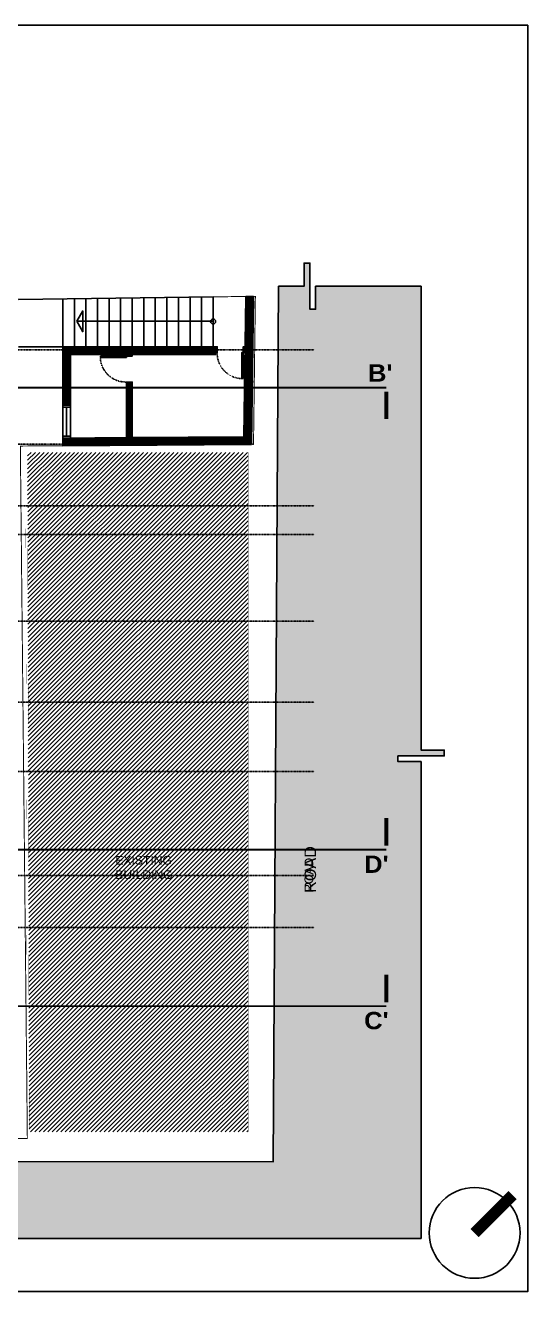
# Model space of a CAD drawing. Header units: inches. Extents: x -8790 to -5834, y -1746 to 1584.
# Drawn here: x -6355 to -5834, y 270 to 1584 of the extents above; entities that cross this region are included whole.
import ezdxf

# ---------------------------------------------------------------- set-up
doc = ezdxf.new("R2010")
doc.units = ezdxf.units.IN
doc.header["$MEASUREMENT"] = 0
for name, pattern in [('CENTERX2', [4, 2.5, -0.5, 0.5, -0.5]), ('DASHED2', [0.375, 0.25, -0.125]), ('Z-1000$0$ACAD_ISO04W100', [30, 24, -3, 0, -3]), ('Z-1002$0$CENTERX2', [4, 2.5, -0.5, 0.5, -0.5])]:
    doc.linetypes.add(name, pattern=pattern)
for name, color, linetype in [('A-TXT-MISC', 11, 'Continuous'), ('P-HATCH', 251, 'Continuous'), ('P-RCC5-SLAB', 12, 'Continuous'), ('P-XREF', 7, 'Continuous'), ('Z-1000$0$A-TXT-MISC', 11, 'Continuous'), ('Z-1000$0$A-TXT-MISC @ 48', 11, 'Continuous'), ('Z-1000$0$A-TXT-MISC @ 64', 11, 'Continuous'), ('Z-1000$0$CN-HATCH', 252, 'Continuous'), ('Z-1000$0$P-MISC', 252, 'Continuous'), ('Z-1000$0$P-ROADMISC', 8, 'Continuous'), ('Z-1000$0$P-STAIRS', 13, 'Continuous'), ('Z-1000$0$Z-OPTIMISED BOUNDARY', 1, 'Z-1000$0$ACAD_ISO04W100'), ('Z-1002$0$Z-CLINE', 34, 'Z-1002$0$CENTERX2')]:
    doc.layers.add(name, color=color, linetype=linetype)
doc.styles.get("Standard").update_dxf_attribs({"font": 'GOTHIC.TTF'})
doc.styles.add('Z-1000$0$Annotative', font='arial.ttf')
pattern_1 = [(45, (-7668.31616, 304.50527), (-0.26516504, 0.26516504), []), (45, (-7668.1394, 304.50527), (-0.26516504, 0.26516504), [])]

# ---------------------------------------------------------------- blocks, each defined once
blk = doc.blocks.new('*U58')
at = {"layer": 'Z-1000$0$A-TXT-MISC @ 48', "insert": (1843, 538.2), "char_height": 9, "attachment_point": 1, "rotation": 90, "style": 'Z-1000$0$Annotative'}
blk.add_mtext_dynamic_manual_height_columns('ROAD', width=69.368, gutter_width=48, heights=[0], dxfattribs=at)
at = {"layer": 'Z-1000$0$A-TXT-MISC @ 64', "insert": (1843, 538.2), "char_height": 12, "attachment_point": 1, "rotation": 90, "style": 'Z-1000$0$Annotative'}
blk.add_mtext_dynamic_manual_height_columns('ROAD', width=92.49, gutter_width=64, heights=[0], dxfattribs=at)
blk = doc.blocks.new('Z-1002')
at = {"layer": 'Z-1000$0$CN-HATCH'}
h = blk.add_hatch(dxfattribs=at)
h.set_pattern_fill('ANSI31', color=256, angle=-45)
h.set_pattern_definition([(45, (-1503.3646, 2116.0214), (-2.245064, 2.245064), [])])
h.paths.add_polyline_path([(1555.6245, 995.4463), (1784.5943, 995.4463), (1784.5943, 289.8913), (1557.3593, 289.9086)])
at = {"layer": 'Z-1000$0$P-MISC'}
h = blk.add_hatch(dxfattribs=at)
h.set_pattern_fill('ANGLE', color=256)
h.set_pattern_definition([(0, (-348.57, 0), (0, 6.985), [5.08, -1.905]), (90, (-348.57, 0), (-6.985, 4e-16), [5.08, -1.905])])
h.paths.add_polyline_path([(1963.9676, 179.326), (1963.9676, 674.3615), (1939.9676, 674.3615), (1939.9676, 680.3615), (1987.9676, 680.3615), (1987.9676, 686.3615), (1963.9676, 686.3615), (1963.9676, 1167.9961), (1854.553, 1167.9961), (1854.553, 1143.9961), (1848.553, 1143.9961), (1848.553, 1191.9961), (1842.553, 1191.9961), (1842.553, 1167.9961), (1816.0887, 1167.8518), (1815.0991, 1003.7396), (1810.6076, 258.8998), (712.6952, 259.0445), (712.6952, 225.3204), (688.6952, 225.3204), (688.6952, 219.3204), (736.6952, 219.3204), (736.6952, 213.3204), (712.6952, 213.3204), (712.6952, 179.326), (1251.1417, 179.326), (1257.1417, 179.326), (1263.1417, 179.326)])
at = {"layer": 'Z-1000$0$P-MISC', "color": 5, "lineweight": -3, "true_color": 0x1a1aff, "const_width": 0.05, "elevation": -2.4175}
blk.add_lwpolyline([(1553.6196, 997.4463), (1786.5943, 997.4463), (1786.5943, 287.8912), (1555.3642, 287.9088)], close=True, dxfattribs=at)
at = {"layer": 'Z-1000$0$P-MISC', "color": 1, "const_width": 12}
blk.add_lwpolyline([(2019.5008, 185.0314), (2058.8163, 224.3468)], dxfattribs=at)
at = {"layer": 'Z-1000$0$P-MISC'}
blk.add_circle((2019.5008, 185.0314), 47.1152, dxfattribs=at)
at = {"layer": 'Z-1000$0$P-ROADMISC', "lineweight": -3}
blk.add_lwpolyline([(1263.1417, 179.326), (1963.9676, 179.326), (1963.9676, 674.3615), (1939.9676, 674.3615), (1939.9676, 680.3615), (1987.9676, 680.3615), (1987.9676, 686.3615), (1963.9676, 686.3615), (1963.9676, 1167.9961), (1854.553, 1167.9961), (1854.553, 1143.9961), (1848.553, 1143.9961), (1848.553, 1191.9961), (1842.553, 1191.9961), (1842.553, 1167.9961), (1816.0887, 1167.8518), (1815.0991, 1003.7396), (1810.6076, 258.8998), (712.6952, 259.0445)], dxfattribs=at)
at = {"layer": 'Z-1000$0$P-STAIRS'}
blk.add_lwpolyline([(656.8354, 124.1004), (2074.5724, 124.1004), (2074.5724, 1438.8744), (656.8354, 1438.8744)], close=True, dxfattribs=at)
at = {"layer": 'Z-1000$0$P-STAIRS', "lineweight": -3, "const_width": 0.1, "elevation": -2.4175}
blk.add_lwpolyline([(1555.6245, 995.4463), (1784.5943, 995.4463), (1784.5943, 289.8913), (1557.3593, 289.9086)], close=True, dxfattribs=at)
at = {"layer": 'Z-1000$0$Z-OPTIMISED BOUNDARY', "color": 1, "lineweight": -3, "ltscale": 0.01, "true_color": 0xef0b0b, "const_width": 1}
blk.add_lwpolyline([(914.0933, 1146.5441), (914.0442, 785.707), (910.6848, 753.692), (913.1149, 638.6078), (896.6354, 283.0445), (1555.4133, 283.0445), (1548.1516, 1002.0352), (1790.0938, 1003.8904), (1792.0255, 1157.4542), (914.0933, 1146.5441)], dxfattribs=at)
at = {"layer": 'Z-1002$0$Z-CLINE', "ltscale": 0.1}
for p, q in [((1853.1804, 1102.0826), (940.9989, 1102.0826)), ((1790.0974, 1004.0826), (940.9989, 1004.0826)), ((1853.1804, 940.0826), (940.9989, 940.0826)), ((1853.1804, 910.0826), (940.9989, 910.0826)), ((1853.1804, 820.0826), (940.9989, 820.0826)), ((1853.1804, 736.0826), (940.9989, 736.0826)), ((1853.1804, 664.0826), (940.9989, 664.0826)), ((1853.1804, 556.0826), (940.9989, 556.0826)), ((1853.1804, 502.0826), (940.9989, 502.0826))]:
    blk.add_line(p, q, dxfattribs=at)
at = {"layer": 'Z-1000$0$A-TXT-MISC', "color": 2}
blk.add_blockref('*U58', (0, 0), dxfattribs=at)
at = {"layer": 'Z-1000$0$A-TXT-MISC @ 48', "insert": (1646.7543, 576.4865), "char_height": 9, "attachment_point": 1, "style": 'Z-1000$0$Annotative'}
blk.add_mtext_dynamic_manual_height_columns('EXISTING BUILDING', width=69.367805, gutter_width=48, heights=[0], dxfattribs=at)
blk = doc.blocks.new("DOOR 2'6")
for points in [[(-1867.1, 808.7), (-1865.6, 808.7), (-1865.6, 814.7), (-1867.1, 814.7)], [(-1838.6, 781.7), (-1838.6, 808.7), (-1840.1, 808.7), (-1840.1, 781.7)], [(-1838.6, 808.7), (-1837.1, 808.7), (-1837.1, 814.7), (-1838.6, 814.7)]]:
    blk.add_lwpolyline(points, close=True)
at = {"linetype": 'DASHED2', "ltscale": 0.2}
blk.add_arc((-1839.2, 808), 26.4, 178.6076, 268.1193, dxfattribs=at)
blk = doc.blocks.new('A$C6D9B0E44')
at = {"layer": 'P-RCC5-SLAB', "linetype": 'CENTERX2', "const_width": 4}
for points in [[(504.2, 946.9), (475.6, 946.9)], [(-34.9, 775.6), (-34.9, 747)], [(1031.3, 775.6), (1031.3, 747)], [(-34.9, 304.1), (-34.9, 332.8)], [(1031.3, 304.1), (1031.3, 332.8)], [(-34.9, 141.5), (-34.9, 170.1)], [(1031.3, 141.5), (1031.3, 170.1)], [(504.2, -143.4), (475.6, -143.4)]]:
    blk.add_lwpolyline(points, dxfattribs=at)
at = {"layer": 'P-RCC5-SLAB', "linetype": 'CENTERX2', "ltscale": 0.1, "const_width": 2}
for points in [[(508.2, -143.4), (508.2, 948.9)], [(1031.3, 779.6), (-36.9, 779.6)], [(1031.3, 300.1), (-36.9, 300.1)], [(1031.3, 137.5), (-36.9, 137.5)]]:
    blk.add_lwpolyline(points, dxfattribs=at)
at = {"layer": 'A-TXT-MISC', "color": 2, "char_height": 18}
for s, insert, attachment_point in [('{\\fCentury Gothic|b1|i0|c0|p34;\\W1.1;A}', (535.1, 947.6), 3), ('{\\fCentury Gothic|b1|i0|c0|p34;\\W1.1;B}', (-21.8, 805.2), 3), ("{\\fCentury Gothic|b1|i0|c0|p34;\\W1.1;B'}", (1037.7, 803.9), 3), ('{\\fCentury Gothic|b1|i0|c0|p34;\\W1.1;D}', (-18.8, 274.5), 9), ("{\\fCentury Gothic|b1|i0|c0|p34;\\W1.1;D'}", (1033.7, 275.9), 9), ("{\\fCentury Gothic|b1|i0|c0|p34;\\W1.1;C'}", (1033.7, 113.3), 9), ('{\\fCentury Gothic|b1|i0|c0|p34;\\W1.1;C}', (-18.8, 111.9), 9), ("{\\fCentury Gothic|b1|i0|c0|p34;\\W1.1;A'}", (541.7, -125.9), 3)]:
    blk.add_mtext_dynamic_manual_height_columns(s, width=254.767, gutter_width=1, heights=[0], dxfattribs=dict(at, insert=insert, attachment_point=attachment_point))

msp = doc.modelspace()

# ---------------------------------------------------------------- hatches: boundary and pattern name
at = {"layer": 'P-HATCH', "lineweight": -3, "true_color": 0xb3b3b3, "transparency": 33554687}
h = msp.add_hatch(dxfattribs=at)
h.set_pattern_fill('ANSI32', color=253)
h.set_pattern_definition(pattern_1)
h.paths.add_polyline_path([(-6315.9, 1155.8), (-6315.9, 1147.8), (-6120, 1149.3), (-6118.1, 1302.9), (-6126.1, 1302.8), (-6127.9, 1157.3), (-6243.9, 1156.4), (-6243.9, 1212.6), (-6249.9, 1212.6), (-6249.9, 1156.4)])
h = msp.add_hatch(dxfattribs=at)
h.set_pattern_fill('ANSI32', color=253)
h.set_pattern_definition(pattern_1)
h.paths.add_polyline_path([(-6307.9, 1242.6), (-6157.2, 1242.6), (-6157.2, 1250.6), (-6315.9, 1250.6), (-6315.9, 1189.9), (-6307.9, 1189.9)], flags=17)

# ---------------------------------------------------------------- linework, layer by layer
at = {"layer": 'P-HATCH'}
for p, q in [((-6159.9, 1302.4), (-6361.7, 1299.9)), ((-6219.9, 1250.6), (-6219.9, 1301.6)), ((-6207.9, 1250.6), (-6207.9, 1301.8)), ((-6195.9, 1250.6), (-6195.9, 1301.9)), ((-6183.9, 1250.6), (-6183.9, 1302.1)), ((-6171.9, 1250.6), (-6171.9, 1302.2)), ((-6159.9, 1250.6), (-6159.9, 1302.4)), ((-6127.9, 1157.3), (-6126.1, 1302.8)), ((-6118.1, 1302.9), (-6126.1, 1302.8)), ((-6118.1, 1302.9), (-6120, 1149.3)), ((-6315.9, 1250.6), (-6315.9, 1300.4)), ((-6303.9, 1250.6), (-6303.9, 1300.6)), ((-6291.9, 1250.6), (-6291.9, 1300.7)), ((-6279.9, 1250.6), (-6279.9, 1300.9)), ((-6267.9, 1250.6), (-6267.9, 1301)), ((-6267.9, 1250.6), (-6267.9, 1301)), ((-6255.9, 1250.6), (-6255.9, 1301.2)), ((-6243.9, 1250.6), (-6243.9, 1301.3)), ((-6231.9, 1250.6), (-6231.9, 1301.5)), ((-6315.9, 1250.6), (-6157.2, 1250.6)), ((-6315.9, 1250.6), (-6315.9, 1189.9)), ((-6157.2, 1250.6), (-6157.2, 1242.6)), ((-6307.9, 1242.6), (-6157.2, 1242.6)), ((-6307.9, 1242.6), (-6307.9, 1189.9)), ((-6249.9, 1212.6), (-6243.9, 1212.6)), ((-6249.9, 1212.6), (-6249.9, 1156.4)), ((-6243.9, 1212.6), (-6243.9, 1156.4)), ((-6315.9, 1189.9), (-6307.9, 1189.9)), ((-6315.9, 1187.9), (-6315.9, 1157.9)), ((-6311.9, 1187.9), (-6311.9, 1157.9)), ((-6307.9, 1187.9), (-6307.9, 1157.9)), ((-6127.9, 1157.3), (-6243.9, 1156.4)), ((-6249.9, 1156.4), (-6315.9, 1155.8)), ((-6315.9, 1155.8), (-6315.9, 1147.8)), ((-6120, 1149.3), (-6315.9, 1147.8)), ((-6309.9, 1155.9), (-6309.9, 1155.9))]:
    msp.add_line(p, q, dxfattribs=at)
at = {"layer": 'P-HATCH', "lineweight": -3}
msp.add_line((-6159.9, 1277.2, 0), (-6301.1, 1277.2, 0), dxfattribs=at)
at = {"layer": 'P-HATCH', "ltscale": 0.01}
msp.add_line((-6315.9, 1250.6), (-6361.7, 1250.6), dxfattribs=at)
at = {"layer": 'P-HATCH', "lineweight": -3}
msp.add_lwpolyline([(-6301.2, 1277.3), (-6295.2, 1266.3), (-6295.2, 1288)], close=True, dxfattribs=at)
at = {"layer": 'P-HATCH'}
for points in [[(-6315.9, 1189.9), (-6315.9, 1187.9), (-6307.9, 1187.9), (-6307.9, 1189.9)], [(-6315.9, 1157.9), (-6315.9, 1155.8), (-6307.9, 1155.9), (-6307.9, 1157.9)]]:
    msp.add_lwpolyline(points, close=True, dxfattribs=at)
at = {"layer": 'P-HATCH', "lineweight": -3}
msp.add_circle((-6159.9, 1277), 2.6, dxfattribs=at)

# ---------------------------------------------------------------- block references
at = {"layer": 'P-HATCH'}
msp.add_blockref("DOOR 2'6", (-4290.1, 436), dxfattribs=at)
at = {"layer": 'P-HATCH', "xscale": -1, "rotation": 270}
msp.add_blockref("DOOR 2'6", (-7058.6, 3079.7), dxfattribs=at)
at = {"layer": 'P-XREF'}
for name, p in [('Z-1002', (-7908.1, 145.6)), ('A$C6D9B0E44', (-7011.5, 428.6))]:
    msp.add_blockref(name, p, dxfattribs=at)

doc.saveas('drawing.dxf')
